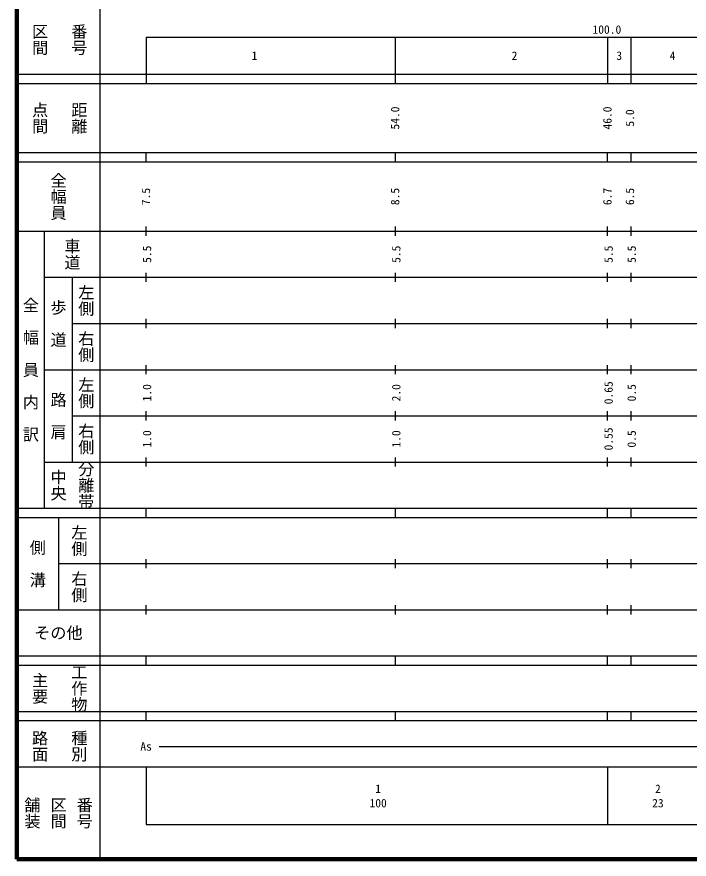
# Model space of a CAD drawing. Units: millimetres on the paper, enlarged 1000 times. Extents: x 40000 to 680000, y 20000 to 380000.
# Drawn here: x 40000 to 185674, y 20000 to 202409 of the extents above; entities that cross this region are included whole.
import ezdxf
from ezdxf.enums import TextEntityAlignment as Align

# ---------------------------------------------------------------- set-up
doc = ezdxf.new("R2010")
doc.units = ezdxf.units.MM
doc.header["$LTSCALE"] = 1000
doc.layers.add('M-TTL', color=2, linetype='Continuous', lineweight=140)
doc.layers.add('M-TTL-BAND', color=7, linetype='Continuous', lineweight=25)
doc.styles.add('@ＭＳ ゴシック', font='')
doc.styles.add('ＭＳ ゴシック', font='')
doc.styles.get('@ＭＳ ゴシック').set_extended_font_data('@MS Gothic')
doc.styles.get('ＭＳ ゴシック').set_extended_font_data('MS Gothic')

msp = doc.modelspace()

# ---------------------------------------------------------------- linework, layer by layer
at = {"layer": 'M-TTL'}
for p, q in [((40000, 380000), (40000, 20000)), ((40000, 20000), (680000, 20000))]:
    msp.add_line(p, q, dxfattribs=at)
at = {"layer": 'M-TTL-BAND'}
for p, q in [((58000, 370000), (58000, 20000)), ((68000, 198000), (579000, 198000)), ((68000, 198000), (68000, 188000)), ((122000, 198000), (122000, 188000)), ((168000, 198000), (168000, 188000)), ((173000, 198000), (173000, 188000)), ((40000, 190000), (579000, 190000)), ((40000, 188000), (579000, 188000)), ((40000, 173000), (579000, 173000)), ((68000, 171000), (68000, 173000)), ((122000, 173000), (122000, 171000)), ((168000, 171000), (168000, 173000)), ((173000, 173000), (173000, 171000)), ((40000, 171000), (579000, 171000)), ((68000, 155000), (68000, 157000)), ((122000, 157000), (122000, 155000)), ((168000, 155000), (168000, 157000)), ((173000, 157000), (173000, 155000)), ((40000, 156000), (579000, 156000)), ((46000, 96000), (46000, 156000)), ((46000, 146000), (579000, 146000)), ((52000, 146000), (52000, 106000)), ((68000, 145000), (68000, 147000)), ((122000, 147000), (122000, 145000)), ((168000, 145000), (168000, 147000)), ((173000, 147000), (173000, 145000)), ((68000, 135000), (68000, 137000)), ((122000, 137000), (122000, 135000)), ((168000, 135000), (168000, 137000)), ((173000, 137000), (173000, 135000)), ((52000, 136000), (579000, 136000)), ((46000, 126000), (579000, 126000)), ((68000, 125000), (68000, 127000)), ((122000, 127000), (122000, 125000)), ((168000, 125000), (168000, 127000)), ((173000, 127000), (173000, 125000)), ((68000, 115000), (68000, 117000)), ((122000, 117000), (122000, 115000)), ((168000, 115000), (168000, 117000)), ((173000, 117000), (173000, 115000)), ((52000, 116000), (579000, 116000)), ((46000, 106000), (579000, 106000)), ((68000, 105000), (68000, 107000)), ((122000, 107000), (122000, 105000)), ((168000, 105000), (168000, 107000)), ((173000, 107000), (173000, 105000)), ((40000, 96000), (579000, 96000)), ((68000, 94000), (68000, 96000)), ((122000, 96000), (122000, 94000)), ((168000, 94000), (168000, 96000)), ((173000, 96000), (173000, 94000)), ((40000, 94000), (579000, 94000)), ((49000, 94000), (49000, 74000)), ((49000, 84000), (579000, 84000)), ((68000, 83000), (68000, 85000)), ((122000, 85000), (122000, 83000)), ((168000, 83000), (168000, 85000)), ((173000, 85000), (173000, 83000)), ((68000, 73000), (68000, 75000)), ((122000, 75000), (122000, 73000)), ((168000, 73000), (168000, 75000)), ((173000, 75000), (173000, 73000)), ((40000, 74000), (579000, 74000)), ((40000, 64000), (579000, 64000)), ((68000, 62000), (68000, 64000)), ((122000, 64000), (122000, 62000)), ((168000, 62000), (168000, 64000)), ((173000, 64000), (173000, 62000)), ((40000, 62000), (579000, 62000)), ((40000, 52000), (579000, 52000)), ((68000, 50000), (68000, 52000)), ((122000, 52000), (122000, 50000)), ((168000, 50000), (168000, 52000)), ((173000, 52000), (173000, 50000)), ((40000, 50000), (579000, 50000)), ((70805, 44406), (552800, 44406)), ((40000, 40000), (579000, 40000)), ((68000, 40000), (68000, 27500)), ((168000, 40000), (168000, 27500)), ((68000, 27500), (579000, 27500))]:
    msp.add_line(p, q, dxfattribs=at)

# ---------------------------------------------------------------- texts
for s, height, rotation, style, p in [('番号', 2566, 270, '@ＭＳ ゴシック', (53500, 197500)), ('区間', 2566, 270, '@ＭＳ ゴシック', (45000, 197500)), ('点間', 2566, 270, '@ＭＳ ゴシック', (45000, 180500)), ('距離', 2566, 270, '@ＭＳ ゴシック', (53500, 180500)), ('54.0', 1833, 90, 'ＭＳ ゴシック', (121951, 180500)), ('46.0', 1833, 90, 'ＭＳ ゴシック', (167951, 180500)), ('5.0', 1833, 90, 'ＭＳ ゴシック', (172828, 180500)), ('全幅員', 2566, 270, '@ＭＳ ゴシック', (49000, 163500)), ('7.5', 1833, 90, 'ＭＳ ゴシック', (67949, 163500)), ('8.5', 1833, 90, 'ＭＳ ゴシック', (121951, 163500)), ('6.7', 1833, 90, 'ＭＳ ゴシック', (167949, 163500)), ('6.5', 1833, 90, 'ＭＳ ゴシック', (172828, 163500)), ('車道', 2566, 270, '@ＭＳ ゴシック', (52000, 151000)), ('5.5', 1833, 90, 'ＭＳ ゴシック', (68199, 151000)), ('5.5', 1833, 90, 'ＭＳ ゴシック', (122201, 151000)), ('5.5', 1833, 90, 'ＭＳ ゴシック', (168199, 151000)), ('5.5', 1833, 90, 'ＭＳ ゴシック', (173203, 151000)), ('左側', 2566, 270, '@ＭＳ ゴシック', (55000, 141000)), ('全\u3000幅\u3000員\u3000内\u3000訳', 2566, 270, '@ＭＳ ゴシック', (43000, 126000)), ('歩\u3000道', 2566, 270, '@ＭＳ ゴシック', (49000, 136000)), ('右側', 2566, 270, '@ＭＳ ゴシック', (55000, 131000)), ('左側', 2566, 270, '@ＭＳ ゴシック', (55000, 121000)), ('1.0', 1833, 90, 'ＭＳ ゴシック', (68199, 121000)), ('2.0', 1833, 90, 'ＭＳ ゴシック', (122201, 121000)), ('0.65', 1833, 90, 'ＭＳ ゴシック', (168199, 121000)), ('0.5', 1833, 90, 'ＭＳ ゴシック', (173203, 121000)), ('路\u3000肩', 2566, 270, '@ＭＳ ゴシック', (49000, 116000)), ('右側', 2566, 270, '@ＭＳ ゴシック', (55000, 111000)), ('0.55', 1833, 90, 'ＭＳ ゴシック', (168199, 111000)), ('1.0', 1833, 90, 'ＭＳ ゴシック', (68199, 111000)), ('1.0', 1833, 90, 'ＭＳ ゴシック', (122201, 111000)), ('0.5', 1833, 90, 'ＭＳ ゴシック', (173203, 111000)), ('分離帯', 2566, 270, '@ＭＳ ゴシック', (55000, 101000)), ('中央', 2566, 270, '@ＭＳ ゴシック', (49000, 101000)), ('左側', 2566, 270, '@ＭＳ ゴシック', (53500, 89000)), ('側\u3000溝', 2566, 270, '@ＭＳ ゴシック', (44500, 84000)), ('右側', 2566, 270, '@ＭＳ ゴシック', (53500, 79000)), ('主要', 2566, 270, '@ＭＳ ゴシック', (45000, 57000)), ('工作物', 2566, 270, '@ＭＳ ゴシック', (53500, 57000)), ('路面', 2566, 270, '@ＭＳ ゴシック', (45000, 44500)), ('種別', 2566, 270, '@ＭＳ ゴシック', (53500, 44500)), ('舗装', 2566, 270, '@ＭＳ ゴシック', (43333, 30000)), ('区間', 2566, 270, '@ＭＳ ゴシック', (49000, 30000)), ('番号', 2566, 270, '@ＭＳ ゴシック', (54667, 30000))]:
    msp.add_text(s, height=height, rotation=rotation, dxfattribs=dict(at, style=style)).set_placement(p, align=Align.MIDDLE_CENTER)
at = {"layer": 'M-TTL-BAND', "style": 'ＭＳ ゴシック'}
msp.add_text('100.0', height=1833, dxfattribs=at).set_placement((167844, 198195), align=Align.BOTTOM_CENTER)
for s, height, p in [('1', 1833, (91494, 194000)), ('2', 1833, (147830, 194000)), ('3', 1833, (170522, 194000)), ('4', 1833, (182081, 194000)), ('その他', 2566, (49000, 69000)), ('As', 1833, (68006, 44406)), ('1', 1833, (118288, 35238)), ('2', 1833, (178899, 35238)), ('100', 1833, (118288, 32131)), ('23', 1833, (178899, 32131))]:
    msp.add_text(s, height=height, dxfattribs=at).set_placement(p, align=Align.MIDDLE_CENTER)

doc.saveas('drawing.dxf')
